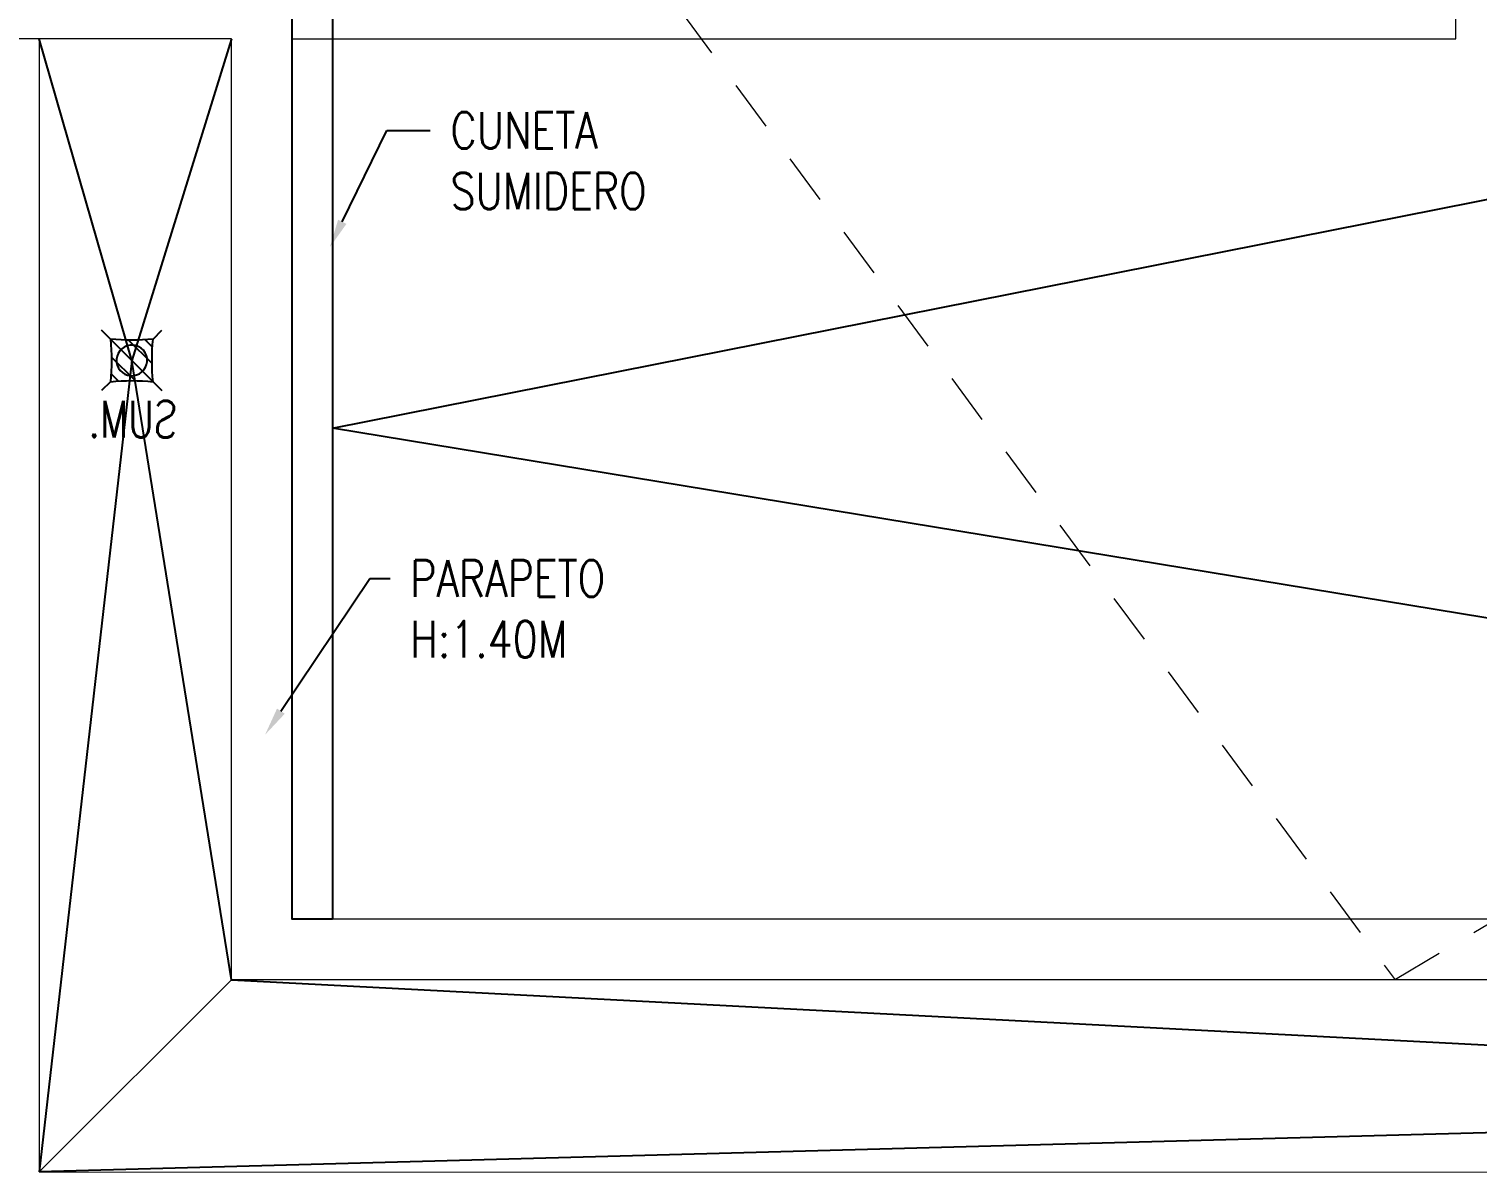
# Model space of a CAD drawing. Header units: millimetres. Extents: x -3 to 53, y -110 to 39.
# Drawn here: x 1.325 to 4.903, y -80.032 to -77.208 of the extents above; entities that cross this region are included whole.
import ezdxf
from ezdxf import colors
from ezdxf.entities.mleader import LeaderData, LeaderLine
from ezdxf.math import Vec2, Vec3

# ---------------------------------------------------------------- set-up
doc = ezdxf.new("R2010")
doc.units = ezdxf.units.MM
doc.linetypes.add('HIDDEN2', pattern=[0.1875, 0.125, -0.0625])
for name, color, linetype in [('A-LINEAS', 8, 'Continuous'), ('A-MURO BAJO', 8, 'Continuous'), ('A-PROYECCIONES', 8, 'HIDDEN2'), ('A-TEXTO-INDICACIONES', 8, 'Continuous')]:
    doc.layers.add(name, color=color, linetype=linetype)
doc.styles.add('ROMANS', font='ROMANS.shx', dxfattribs={"oblique": 10})
doc.styles.add('TXT_COTAS', font='romans.shx', dxfattribs={"width": 0.8})

# ---------------------------------------------------------------- blocks, each defined once
blk = doc.blocks.new('*U254')
at = {"color": 8}
for p, q in [((-0.0526, 0.0526), (-0.0746, 0.0746)), ((0.0526, 0.0526), (0.0746, 0.0746)), ((-0.0526, -0.0526), (0.0526, 0.0526)), ((-0.051, 0.0331), (-0.0331, 0.051)), ((-0.0501, -0.008), (0.008, 0.05)), ((-0.008, -0.05), (0.0501, 0.008)), ((0.0331, -0.051), (0.051, -0.0331)), ((-0.0526, -0.0526), (-0.0746, -0.0746)), ((0.0526, -0.0526), (0.0746, -0.0746))]:
    blk.add_line(p, q, dxfattribs=at)
for centre, major_axis, start_param, end_param in [((0, 0.5882), (0.1673, 0.5115), 3.359812, 3.55544), ((-0.5912, 0), (-0.5144, 0.1682), 3.360366, 3.554886), ((0, 0), (0.0118, 0.036), 5.813820330443059, 12.09700563762265), ((0.5912, 0), (-0.5144, 0.1682), 0.218773, 0.413293), ((0, -0.5882), (-0.5115, 0.1673), -1.352577, -1.156949)]:
    blk.add_ellipse(centre, major_axis=major_axis, ratio=1, start_param=start_param, end_param=end_param, dxfattribs=at)
at = {"layer": 'A-TEXTO-INDICACIONES', "color": 8, "style": 'ROMANS', "width": 0.75}
blk.add_text('SUM.', height=0.09, dxfattribs=at).set_placement((-0.1125, -0.1903))
blk = doc.blocks.new('DPTO 65_D2')
at = {"layer": 'A-MURO BAJO', "color": 8, "lineweight": 0}
for p, q in [((1.4999, 6.375), (-7.0251, 6.375)), ((-7.0251, 6.375), (-7.0251, 4.05)), ((0.5999, 6.225), (-6.8751, 6.225)), ((-6.8751, 6.225), (-6.8751, 3.9)), ((-7.0251, 4.05), (-8.8501, 4.05))]:
    blk.add_line(p, q, dxfattribs=at)
at = {"layer": 'A-PROYECCIONES', "color": 8, "lineweight": 0}
for points in [[(-8.8501, 0), (-4.1501, 6.375)], [(0.6, 3.55), (-4.1501, 6.375)]]:
    blk.add_lwpolyline(points, dxfattribs=at)
blk = doc.blocks.new('TEXTO NOTAS AZ')
at = {"layer": 'A-TEXTO-INDICACIONES', "color": 8, "lineweight": 0}
ml = blk.add_multileader_mtext('Standard', dxfattribs=at)
ml.set_content('\\pxsm1;PARAPETO\\P\\pt16;H:1.40M', color=8, style='TXT_COTAS')
ml.set_leader_properties(color=7)
ml.build(insert=Vec2(0, 0))
ml.multileader.update_dxf_attribs({"dogleg_length": 0.05, "arrow_head_size": 0.07})
ctx = ml.context
ctx.base_point, ctx.char_height, ctx.arrow_head_size, ctx.landing_gap_size, ctx.plane_origin = Vec3(0.867, -12.3834, 0), 0.09, 0.07, 0.05, Vec3(0.4233, -12.4603, 0)
notes = []
notes.append((ctx, [(0, (1, 1, 0), (0.817, -12.3834, 0), (1, 0), 0.05, [(0, [(0.5584, -12.7693, 0)], 0, [])])]))
ctx.mtext.insert, ctx.mtext.width, ctx.mtext.defined_height, ctx.mtext.flow_direction = Vec3(0.917, -12.3384, 0), 1.024058, 0.5146, 5
for ctx, leaders in notes:
    for number, flags, end, landing, length, lines in leaders:
        leader = LeaderData()
        leader.index, (leader.has_last_leader_line, leader.has_dogleg_vector, leader.attachment_direction) = number, flags
        leader.last_leader_point, leader.dogleg_vector, leader.dogleg_length = Vec3(end), Vec3(landing), length
        for number, points, colour, breaks in lines:
            line = LeaderLine()
            line.index, line.vertices, line.color, line.breaks = number, Vec3.list(points), colors.encode_raw_color(colour), breaks
            leader.lines.append(line)
        ctx.leaders.append(leader)
blk = doc.blocks.new('IISS-AZ')
at = {"color": 8}
for p, q in [((-46.6248, -12.0125, 0), (-39.2498, -10.55, 0)), ((-39.2498, -13.225, 0), (-46.6248, -12.0125, 0)), ((-46.8748, -13.375, 0), (-41.0123, -13.6788, 0)), ((-41.0123, -13.6788, 0), (-47.3498, -13.8499, 0))]:
    blk.add_line(p, q, dxfattribs=at)
at = {"elevation": 0}
blk.add_lwpolyline([(-46.6248, -13.225), (-46.7248, -13.225), (-46.7248, -10.9), (-48.5498, -10.9), (-48.5499, -10.8), (-46.6248, -10.8)], close=True, dxfattribs=at)
at = {"color": 8, "elevation": 0}
for points in [[(-46.8748, -11.05), (-47.1211, -11.8447), (-47.3498, -11.05)], [(-46.8748, -13.375), (-47.1211, -11.8447), (-47.3498, -13.8499)]]:
    blk.add_lwpolyline(points, dxfattribs=at)
at = {"ltscale": 0.05, "xscale": -1}
blk.add_blockref('*U254', (-47.1211, -11.8447, 0), dxfattribs=at)
at = {"layer": 'A-TEXTO-INDICACIONES'}
ml = blk.add_multileader_mtext('Standard', dxfattribs=at)
ml.set_content('\\pxsm1,t16;CUNETA SUMIDERO', color=256, style='TXT_COTAS')
ml.set_leader_properties(color=7)
ml.build(insert=Vec2(0, 0))
ml.multileader.update_dxf_attribs({"dogleg_length": 0.05, "arrow_head_size": 0.07})
ctx = ml.context
ctx.base_point, ctx.char_height, ctx.arrow_head_size, ctx.landing_gap_size, ctx.plane_origin = Vec3(-46.3837, -11.2763, 0), 0.09, 0.07, 0.05, Vec3(-46.7816, -11.6517, 0)
notes = []
notes.append((ctx, [(0, (1, 1, 0), (-46.4906, -11.2763, 0), (1, 0), 0.107, [(0, [(-46.6317, -11.5651, 0)], 0, [])])]))
ctx.mtext.insert, ctx.mtext.width, ctx.mtext.defined_height, ctx.mtext.flow_direction = Vec3(-46.3337, -11.2313, 0), 0.583248, 0.8046, 5
for ctx, leaders in notes:
    for number, flags, end, landing, length, lines in leaders:
        leader = LeaderData()
        leader.index, (leader.has_last_leader_line, leader.has_dogleg_vector, leader.attachment_direction) = number, flags
        leader.last_leader_point, leader.dogleg_vector, leader.dogleg_length = Vec3(end), Vec3(landing), length
        for number, points, colour, breaks in lines:
            line = LeaderLine()
            line.index, line.vertices, line.color, line.breaks = number, Vec3.list(points), colors.encode_raw_color(colour), breaks
            leader.lines.append(line)
        ctx.leaders.append(leader)
blk = doc.blocks.new('arq.')
at = {"color": 8}
blk.add_blockref('IISS-AZ', (149.9127, -64.2888), dxfattribs=at)
at = {"layer": 'A-TEXTO-INDICACIONES', "color": 8}
blk.add_blockref('TEXTO NOTAS AZ', (102.5627, -64.2889), dxfattribs=at)
at = {"color": 8, "xscale": -1, "rotation": 180}
blk.add_blockref('DPTO 65_D2', (110.0628, -71.2888), dxfattribs=at)
at = {"layer": 'A-LINEAS', "color": 8, "lineweight": 0}
blk.add_line((102.5627, -78.1387), (103.0377, -77.6638), dxfattribs=at)
blk.add_lwpolyline([(102.5627, -75.3388), (102.5627, -78.1387), (116.3127, -78.1388), (116.3127, -77.6638)], dxfattribs=at)
at = {"layer": 'A-MURO BAJO', "color": 8, "lineweight": 0}
blk.add_lwpolyline([(103.1877, -75.3388), (106.0627, -75.3388), (106.0627, -74.8889)], dxfattribs=at)

msp = doc.modelspace()

# ---------------------------------------------------------------- block references
at = {"color": 7}
msp.add_blockref('arq.', (-101.2125, -1.8936), dxfattribs=at)

doc.saveas('drawing.dxf')
